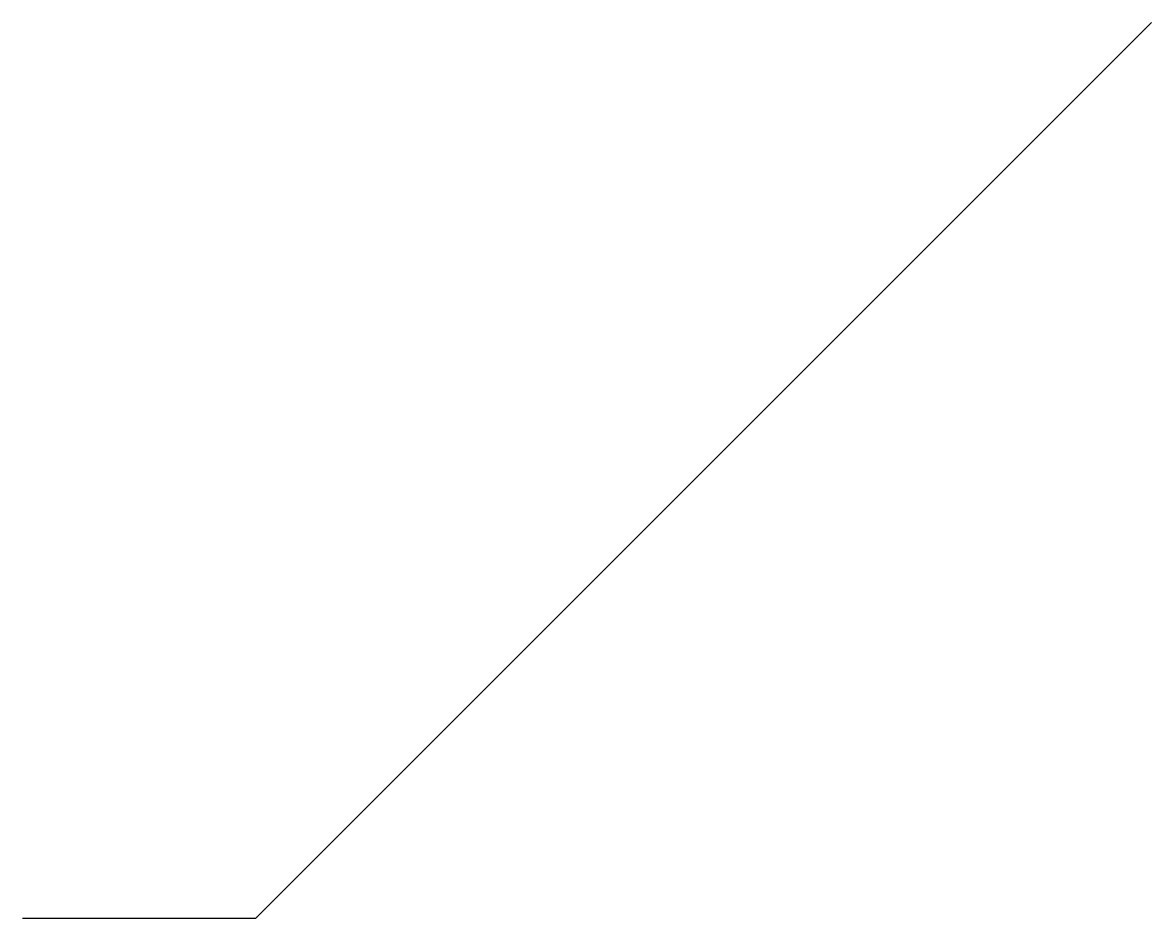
# Model space of a CAD drawing. Header units: millimetres. Extents: x -4.83 to 4.86, y -2.83 to 4.86.
import ezdxf

# ---------------------------------------------------------------- set-up
doc = ezdxf.new("R2010")
doc.units = ezdxf.units.MM
doc.layers.add('SYMB_FIL', color=3, linetype='Continuous')

msp = doc.modelspace()

# ---------------------------------------------------------------- linework, layer by layer
at = {"layer": 'SYMB_FIL'}
for q in [(4.8614, 4.8614), (-4.8284, -2.8284)]:
    msp.add_line((-2.8284, -2.8284), q, dxfattribs=at)

doc.saveas('drawing.dxf')
